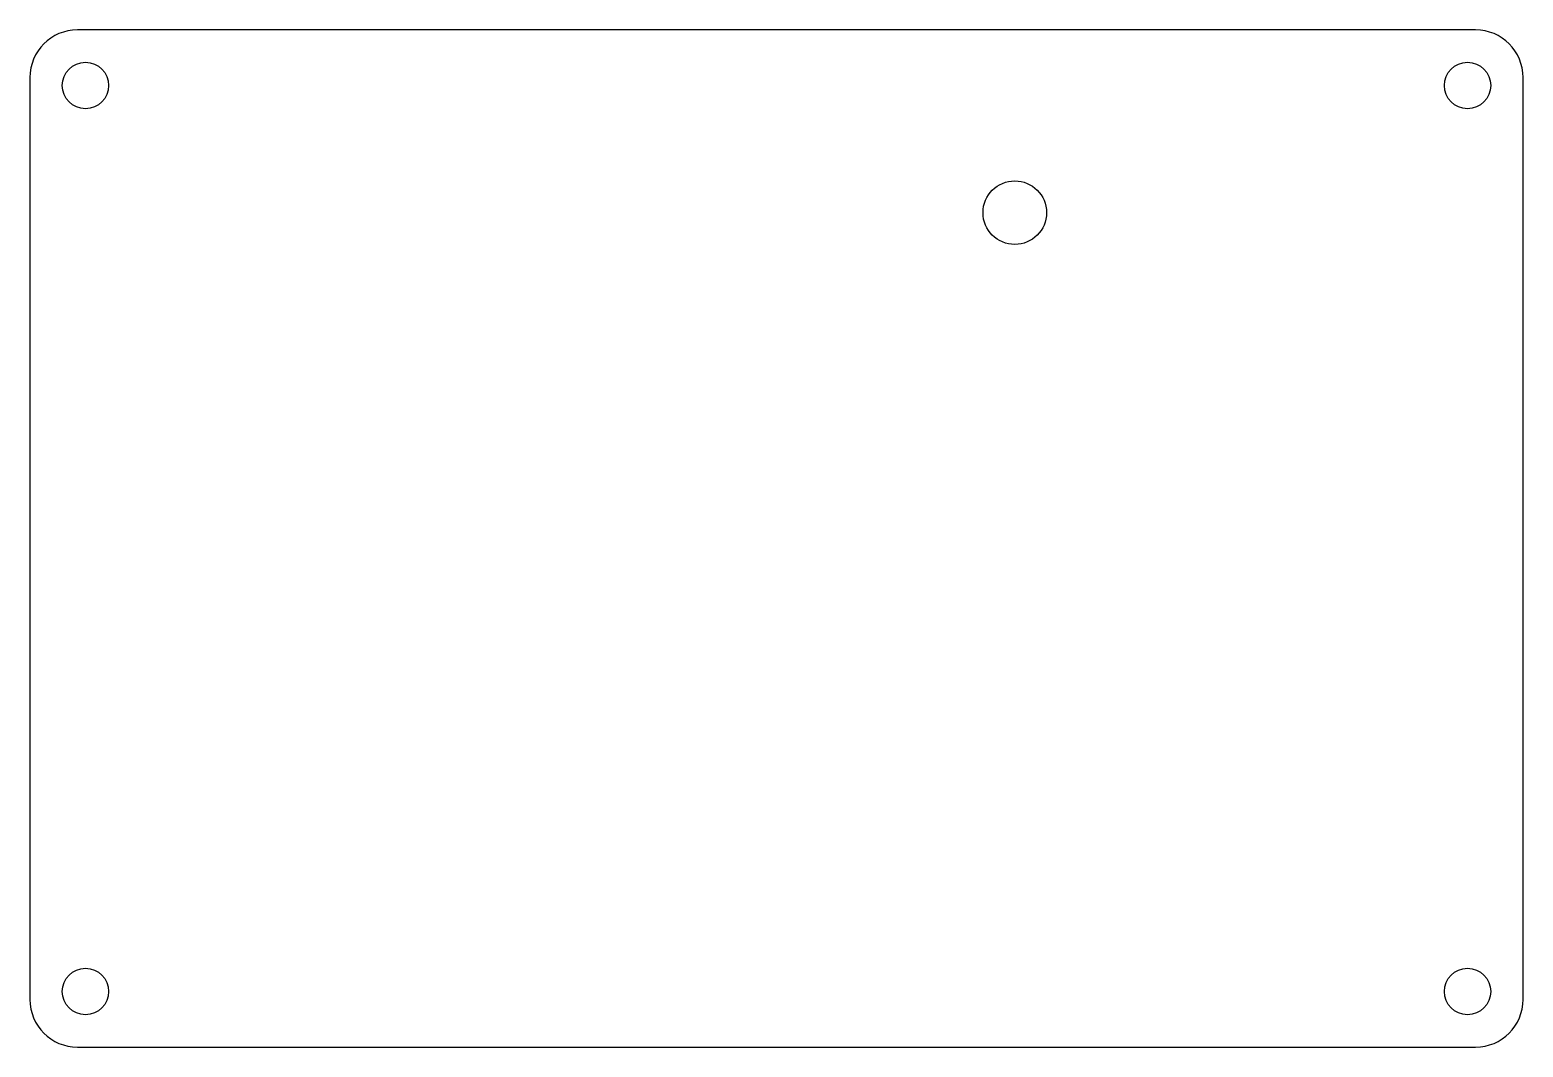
# Model space of a CAD drawing. Extents: x 3 to 97, y 3 to 67.
import ezdxf

# ---------------------------------------------------------------- set-up
doc = ezdxf.new("R2010")
doc.units = 0
doc.header["$MEASUREMENT"] = 0

msp = doc.modelspace()

# ---------------------------------------------------------------- linework, layer by layer
at = {"linetype": 'Continuous'}
for p, q in [((94, 67), (6, 67)), ((3, 64), (3, 6)), ((97, 6), (97, 64)), ((6, 3), (94, 3))]:
    msp.add_line(p, q, dxfattribs=at)
for centre, radius in [((6.5, 63.5), 1.46), ((93.5, 63.5), 1.46), ((65, 55.5), 2), ((6.5, 6.5), 1.46), ((93.5, 6.5), 1.46)]:
    msp.add_circle(centre, radius, dxfattribs=at)
for centre, start, end in [((6, 64), 90, 180), ((94, 64), 0, 90), ((6, 6), 180, 270), ((94, 6), 270, 0)]:
    msp.add_arc(centre, 3, start, end, dxfattribs=at)

doc.saveas('drawing.dxf')
